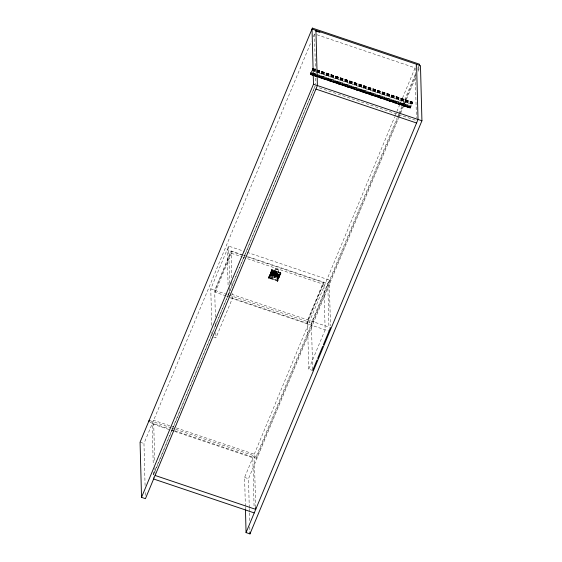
<?xml version="1.0" encoding="UTF-8"?>
<svg xmlns="http://www.w3.org/2000/svg" width="562" height="562" viewBox="0 0 562 562"><rect width="100%" height="100%" fill="white"/><g stroke="black" fill="none" stroke-linecap="round" stroke-linejoin="round"><path stroke-width="0.42" stroke-dasharray="2.81 2.11" d="M270.245 276.075C271.01 274.101 278.295 281.337 279.082 276.188C276.567 279.159 278.183 272.872 278.85 277.368L277.832 278.633L270.245 276.075L270.638 273.336C270.659 270.252 281.808 273.61 279.096 276.778L280.607 273.757L278.042 272.5L278.935 269.936L275.464 268.769L274.649 271.032M280.368 273.785L280.227 272.76L280.593 273.167C278.689 274.832 279.166 280.115 277.347 281.105L268.629 278.035L271.741 270.434L280.881 273.455L277.867 280.972M272.071 274.165L271.537 274.966L272.057 273.722L270.989 273.603L271.432 274.959L270.385 273.933L270.153 276.005M278.583 276.356L278.042 277.157L276.363 276.23L274.685 277.27L274.699 277.86M311.861 71.486L310.343 74.591L311.819 70.011M410.07 107.925C412.908 104.883 413.723 96.116 410.07 107.925L318.626 77.106M271.608 273.399L271.825 274.762M278.113 275.591L278.33 276.954M271.727 269.746L268.643 277.41L277.783 280.543L280.86 272.767L272.141 269.697C270.722 270.526 271.523 273.722 273.813 273.153L274.572 271.327C270.989 269.135 272.296 272.071 270.652 273.933M278.113 278.576L278.155 277.93L277.783 280.543L278.057 276.722M272.198 270.87L272.099 272.753L273.23 272.415L279.419 275.429L278.387 275.703L278.225 276.595L278.302 275.654M277.944 280.86L277.347 281.105L277.663 276.785L278.211 275.619M277.769 280.501L277.874 278.64M277.347 281.105L277.354 276.132M271.706 273.427L271.179 274.783L270.87 274.115M270.062 275.162L270.196 274.544L270.076 275.752C267.287 278.345 270.765 278.562 273.174 277.347L272.872 272.163C274.13 269.865 278.162 272.113 276.314 274.263C274.769 276.841 270.729 272.542 273.589 272.317C278.092 269.901 275.408 279.897 272.9 274.846L272.872 272.163M271.65 274.516L271.594 274.959L272.008 273.645M278.099 277.15L278.155 276.708M271.797 273.462L271.671 274.375L271.875 273.511M271.839 274.713L272.113 273.989M277.832 277.122L276.363 276.23L276.806 274.839L276.307 273.357L275.907 273.504M278.345 276.904L278.619 276.181M268.615 277.719L268.889 278.26L271.832 274.439L271.734 274.881L268.889 278.26L268.875 276.954L269.317 277.199L268.868 277.565L271.72 270.758L271.425 272.703L271.446 272.092M277.783 280.543L278.078 278.597M271.692 276.75L272.029 274.242M276.637 274.27L275.773 273.863L273.884 274.123L272.851 272.872L273.146 272.17L272.9 274.846M276.068 272.992L276.518 273.301L276.223 274.01M271.72 270.758L271.298 272.809L271.369 272.134M271.671 276.16L272.099 274.073L271.804 274.804M273.16 276.757C271.214 274.523 274.776 271.72 276.476 274.01L276.307 273.357L277.797 273.954L277.684 274.488L277.27 274.024L278.035 272.205M278.52 275.837L278.148 277.129L278.338 276.63M271.755 274.439L271.952 273.575M278.26 276.63L278.457 275.766M271.411 273.392L271.411 274.347L271.65 272.078L272.099 272.753C272.394 270.505 272.5 270.413 271.544 269.943M272.057 273.722L271.818 274.523L271.615 269.83M278.323 276.715L278.562 275.914L279.082 276.188M272.163 270.385L271.565 270.638L271.846 274.614L272.092 273.806M278.597 275.998L278.345 276.757L278.619 276.09M278.415 276.574L278.239 277.073L278.485 276.511M310.898 72.224L310.54 73.229L410.302 106.857L410.66 105.846L316.722 74.184M269.065 276.911L269.128 278.014L277.263 280.761L277.614 279.785L277.909 280.923M271.846 274.614L272.113 273.898M271.769 274.846L271.973 274.319M278.309 276.996L278.612 276.265M145.08 485.533L143.97 443.502L311.222 41.721M313.245 36.86L314.594 33.622M211.741 325.314L210.778 288.98L228.629 246.1L244.435 251.425M215.394 317.116L214.684 290.301L231.059 250.954L231.769 277.769M225.931 295.851L215.162 292.219L215.12 290.449L231.333 251.495L242.932 255.401M215.162 292.219L231.375 253.265L231.333 251.495M153.545 474.103L315.198 85.768L153.566 474.792M213.595 337.088L215.941 337.874L232.317 298.534L232.183 293.343M271.72 270.21L268.875 276.954L269.31 277.242L268.601 277.031L268.664 278.099M272.528 272.844L273.23 272.415L273.385 273.041L273.806 272.858L275.464 268.769M275.83 275.83C277.719 275.373 274.502 272.83 273.195 274.137M277.284 274.319L278.042 272.5M278.935 269.936L278.12 272.205L272.24 270.54M226.76 296.125L307.119 323.213L307.07 321.436L323.283 282.489L243.753 255.682M308.763 369.164L307.505 321.583L323.881 282.243L325.138 329.817L308.763 369.164L311.882 370.218M307.119 323.213L323.333 284.26L323.283 282.489M245.369 506.313L244.603 477.419L394.65 116.952M394.988 116.137L415.978 65.712M312.641 369.613L311.411 322.904L329.262 280.017L245.264 251.706M174.901 430.822L256.293 458.255L256.244 456.484L397.264 117.704M397.601 116.889L398.613 114.458M398.95 113.65L415.817 73.123M417.847 68.262L418.859 65.831M256.293 458.255L399.336 114.613M399.673 113.805L415.866 74.901M417.889 70.039L419.238 66.794M249.268 507.634L248.509 478.74L398.556 118.266M398.894 117.458L415.754 76.952M418.114 71.283L419.463 68.044M276.125 275.12L275.71 275.949L275.619 272.156M277.895 280.234L277.34 280.403M272.956 272.942L273.23 272.415M270.09 275.907L268.889 277.544L270.182 276.033L268.966 277.516L269.008 276.911M277.242 280.164L277.565 279.771L277.242 280.164L269.156 277.41M279.286 276.167L279.237 274.635L278.864 275.029L280.192 273.427M278.864 275.029L280.164 273.553M280.874 273.09L272.226 269.95M274.509 273.055L275.211 273.272M274.186 273.237L274.79 272.844L273.806 272.858M274.685 277.27L275.591 276.778L275.485 272.057M278.064 278.007L278 278.626M273.877 273.343L274.79 272.844M277.368 279.785L277.417 281.126M271.502 272.675L271.565 272.071L271.664 272.668M272.984 272.437L272.83 275.844L273.427 276.539L275.289 276.876L275.225 274.249M271.256 274.502L271.376 274.944L271.565 270.638L271.158 274.593L270.863 273.849L270.406 274.523M273.174 277.347L269.177 278L269.163 276.94M277.27 274.024L277.797 273.954L278.471 274.846L279.237 274.635L279.251 275.225M277.902 278.05L277.916 278.64M277.818 275.605L277.916 276.539L277.916 275.584L276.82 275.134L279.272 275.577M277.466 279.764L277.488 281.133M276.434 275.71L276.518 273.301M280.593 273.167L280.6 272.549L280.536 273.785L279.321 275.268L280.607 273.757L279.412 275.394L279.272 274.656M272.725 275.57L272.732 272.43M278.246 276.68L278.836 276.778M316.961 34.76L415.093 67.84L416.414 117.746M312.634 68.381L316.076 69.555M316.792 69.779L412.515 102.059M312.57 68.445L412.522 102.158M312.493 68.543L412.522 102.291M312.409 68.683L316.062 69.955M316.568 70.081L412.501 102.46M312.317 68.852L412.466 102.656M312.226 69.049L412.417 102.874M312.598 69.491L412.36 103.113M312.521 69.737L315.851 70.861M316.68 71.142L412.29 103.366L411.932 104.37L313.828 71.311M312.444 69.997L315.767 71.121M316.603 71.402L412.206 103.626M312.353 70.257L412.122 103.879M312.261 70.51L412.023 104.132M312.563 72.779L315.886 73.903M312.465 73.025L315.795 74.142M316.624 74.423L410.569 106.085M312.374 73.271L410.471 106.337M310.624 72.969L410.386 106.597M310.47 73.481L410.232 107.103M310.941 73.699L313.434 74.542M314.263 74.823L317.586 75.94M318.422 76.221L410.703 107.321M310.414 73.72L410.176 107.342M312.507 74.479L315.83 75.603M316.659 75.884L410.604 107.546M310.365 73.938L410.127 107.567M312.409 74.676L315.739 75.8M316.568 76.081L410.513 107.742M310.329 74.135L410.422 107.911M310.308 74.303L317.79 76.825M310.308 74.437L410.337 108.052M410.26 108.15L310.315 74.535L410.141 108.234M319.357 87.855L415.529 120.268M242.96 254.965L227.153 249.64L228.137 286.838M243.789 255.246L327.787 283.557L328.953 327.674M231.375 253.265L242.145 256.897M242.974 257.178L323.333 284.26M275.471 269.065L278.942 270.238M274.642 270.736L278.113 271.903M231.551 294.235L329.683 327.316M210.778 288.98L214.684 290.301M215.12 290.449L307.07 321.436M307.505 321.583L311.411 322.904M230.076 297.776L329.044 331.137M149.935 420.65L170.7 427.647M171.529 427.928L174.852 429.045M175.681 429.326L256.244 456.484M149.984 422.42L168.256 428.581M171.579 429.705L174.072 430.541M173.784 431.117L152.161 423.832L153.25 464.985M174.613 431.398L252.795 457.749L254.108 507.655M140.071 442.189L143.97 443.502M244.603 477.419L248.509 478.74M276.427 272.043L276.546 275.984L277.691 276.975M276.546 275.984L277.712 277.017L277.593 276.602M268.762 278.19L268.741 277.502M277.459 276.476L277.747 277.059M270.954 274.277L271.207 274.825M277.354 276.223L277.663 276.883M270.849 274.031L271.151 274.692L270.849 273.94M279.377 274.769L279.426 275.549M271.01 274.347L271.242 274.867M270.863 273.849L270.638 273.336L271.221 273.441L271.355 274.368M272.247 269.985L272.156 270.898M271.088 274.411L271.284 274.895M277.368 276.04L277.663 276.785M277.797 273.954L278.078 274.663M280.684 273.265L280.888 273.778L280.86 272.767M277.396 275.956L277.677 276.736L277.438 275.872M270.891 273.764L271.172 274.544L270.933 273.68M277.495 275.802L277.733 276.652L277.558 275.731M270.989 273.603L271.228 274.46L271.053 273.539M277.761 276.694L277.881 277.143L277.86 276.715M277.642 275.675L277.818 276.581M271.13 273.483L271.305 274.389M271.355 274.523L271.432 274.959M277.726 275.633L277.86 276.56M277.958 276.729L278.021 278.021L278.534 277.354L278.548 277.944M329.262 280.017L330.47 325.862M314.467 33.924L315.781 83.829M280.782 272.661L280.845 273.399M280.67 272.577L280.747 273.301M280.403 273.202L280.48 273.792M280.269 272.732L280.283 273.743M280.15 272.921L280.171 273.603M277.656 279.806L277.698 281.098L277.565 279.771M277.291 279.834L277.263 280.761M276.694 272.577L276.778 275.429M276.581 272.303L276.687 275.717M276.223 271.811L276.363 276.23M276.237 277.698L276.251 278.288M275.984 271.608L276.139 276.448M275.851 272.394L275.9 274.368M275.717 271.446L275.879 276.63M275.422 271.32L275.387 273.94M275.38 274.172L275.429 276.146M275.106 271.235L275.225 273.877M275.008 271.86L275.057 273.834M275.057 274.298L275.106 276.272M274.783 271.2L274.881 273.806M274.881 274.333L274.966 276.933M274.656 271.832L274.706 273.799M274.706 274.347L274.762 276.314M274.453 271.214L274.53 273.813M274.53 274.34L274.635 276.947M274.305 271.875L274.361 273.849M274.361 274.312L274.411 276.286M274.263 274.937L274.312 276.911M274.13 271.27L274.193 273.898M274.193 274.27L274.242 276.237M273.982 272.001L274.038 273.975M274.031 274.207L274.08 276.174M273.82 271.369L273.996 276.827M273.708 272.198L273.757 274.165M273.589 272.317L273.701 276.708M273.539 271.516L273.589 273.483M273.518 273.778L273.673 275.879M273.427 273.645L273.483 275.612M273.28 271.699L273.427 276.539M273.055 271.917L273.188 276.335M272.001 269.676L272.064 270.94L271.931 269.676M271.853 269.69L271.875 270.919M270.933 272.767L270.954 273.357M270.196 274.544L270.21 275.134M269.268 277.024L269.282 277.916M255.675 507.619L254.263 454.208L153.637 420.292L154.726 461.444M249.296 508.505L249.388 512.01M249.409 512.888L249.619 520.763M249.781 526.896L249.921 532.151M245.39 507.191L245.439 508.94M231.881 282.096L232.022 287.287M228.629 246.1L229.612 283.297M229.725 287.618L229.886 293.673M228.298 292.893L228.411 297.214M215.548 323.171L215.668 327.498M215.801 332.69L215.941 337.874M211.923 332.233L212.014 335.697M154.887 467.57L155.07 474.574M153.433 471.989L153.595 478.122M145.27 492.537L145.382 496.913M271.284 272.219L271.313 273.413M278.014 275.584L278.021 276.532M271.509 273.392L271.516 274.34"/><path stroke-width="0.84" d="M419.575 65.986L419.533 64.209L312.395 28.1L140.071 442.189L141.526 497.349L145.432 498.67L317.397 85.543L315.942 30.376M141.526 497.349L313.491 84.23L312.036 29.062L420.474 65.614L421.929 120.774L249.964 533.9L246.058 532.586L245.461 509.818M312.669 370.477L317.01 360.038M317.678 358.437L322.693 346.389M323.361 344.787L330.519 327.597M246.058 532.586L418.03 119.46L416.568 64.3M315.76 30.994L319.918 32.392M313.491 84.23L421.929 120.774M315.921 89.084L416.554 123.001M155.091 475.452L255.724 509.369L255.675 507.619M153.616 478.993L254.249 512.909M312.395 28.1L312.423 29.28M249.921 532.151L249.964 533.9M149.106 420.369L149.141 421.549"/></g></svg>
